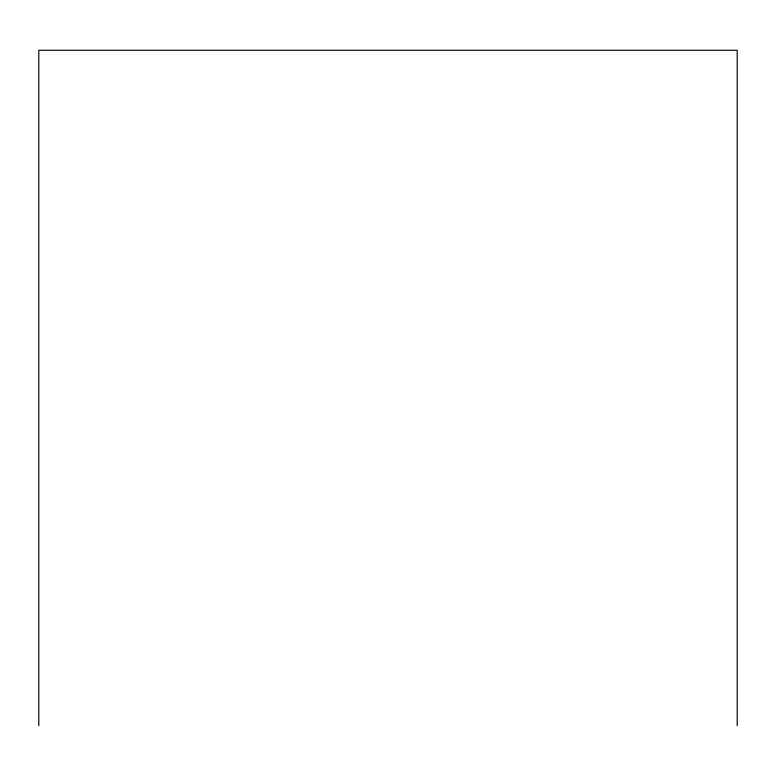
<?xml version="1.0" encoding="UTF-8"?>
<svg xmlns="http://www.w3.org/2000/svg" width="776" height="776" viewBox="0 0 776 776"><rect width="100%" height="100%" fill="white"/><g stroke="black" fill="none" stroke-linecap="round" stroke-linejoin="round"><path stroke-width="1.16" d="M737.2 725.735L737.2 50.265L38.8 50.265L38.8 725.735"/></g></svg>
